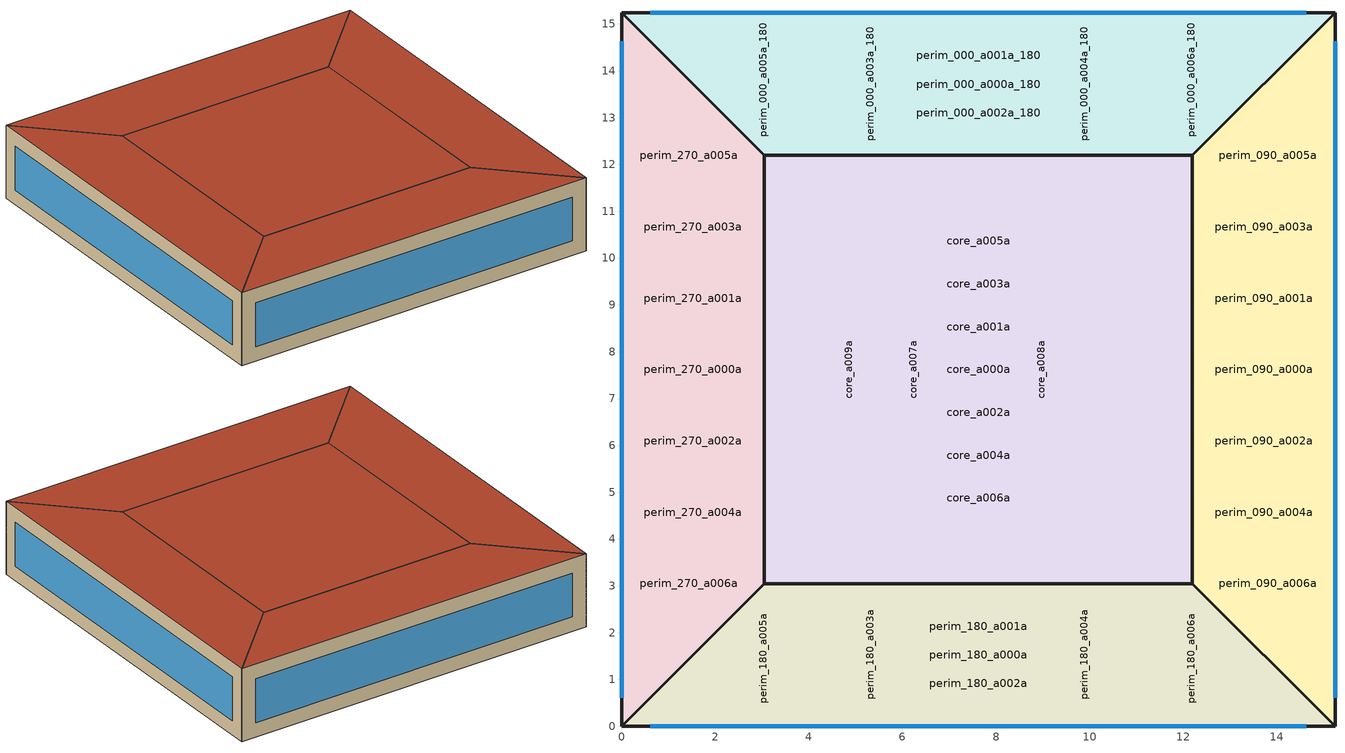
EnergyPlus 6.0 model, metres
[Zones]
perim_270_a000a
 floor ground (Exterior Floor): 0,15.24 3.05,12.19 3.05,3.05 0,0 z0
 wall outside (Exterior Wall): 0,0 3.05,3.05 3.05,12.19 0,15.24 0,0 z0:3.05
 window (Exterior Window): 0,14.63 0,0.61 z0.61:2.44
 roof outside (Exterior Roof): 0,0 3.05,3.05 3.05,12.19 0,15.24 z3.05
core_a000a
 floor ground (Exterior Floor): 12.19,12.19 12.19,3.05 3.05,3.05 3.05,12.19 z0
 wall outside (Exterior Wall): 3.05,3.05 12.19,3.05 12.19,12.19 3.05,12.19 3.05,3.05 z0:3.05
 roof outside (Exterior Roof): 12.19,3.05 12.19,12.19 3.05,12.19 3.05,3.05 z3.05
perim_090_a000a
 floor ground (Exterior Floor): 15.24,15.24 15.24,0 12.19,3.05 12.19,12.19 z0
 wall outside (Exterior Wall): 12.19,12.19 12.19,3.05 15.24,0 15.24,15.24 12.19,12.19 z0:3.05
 window (Exterior Window): 15.24,0.61 15.24,14.63 z0.61:2.44
 roof outside (Exterior Roof): 15.24,0 15.24,15.24 12.19,12.19 12.19,3.05 z3.05
perim_000_a000a_180
 floor ground (Exterior Floor): 15.24,15.24 12.19,12.19 3.05,12.19 0,15.24 z0
 wall outside (Exterior Wall): 3.05,12.19 12.19,12.19 15.24,15.24 0,15.24 3.05,12.19 z0:3.05
 window (Exterior Window): 14.63,15.24 0.61,15.24 z0.61:2.44
 roof outside (Exterior Roof): 12.19,12.19 15.24,15.24 0,15.24 3.05,12.19 z3.05
perim_180_a000a
 floor ground (Exterior Floor): 12.19,3.05 15.24,0 0,0 3.05,3.05 z0
 wall outside (Exterior Wall): 12.19,3.05 3.05,3.05 0,0 15.24,0 12.19,3.05 z0:3.05
 window (Exterior Window): 0.61,0 14.63,0 z0.61:2.44
 roof outside (Exterior Roof): 15.24,0 12.19,3.05 3.05,3.05 0,0 z3.05
perim_270_a001a
 floor ground (Exterior Floor): 0,15.24 3.05,12.19 3.05,3.05 0,0 z0
 wall outside (Exterior Wall): 0,0 3.05,3.05 3.05,12.19 0,15.24 0,0 z0:3.05
 window (Exterior Window): 0,14.63 0,0.61 z0.61:2.44
 roof outside (Exterior Roof): 0,0 3.05,3.05 3.05,12.19 0,15.24 z3.05
core_a001a
 floor ground (Exterior Floor): 12.19,12.19 12.19,3.05 3.05,3.05 3.05,12.19 z0
 wall outside (Exterior Wall): 3.05,3.05 12.19,3.05 12.19,12.19 3.05,12.19 3.05,3.05 z0:3.05
 roof outside (Exterior Roof): 12.19,3.05 12.19,12.19 3.05,12.19 3.05,3.05 z3.05
perim_090_a001a
 floor ground (Exterior Floor): 15.24,15.24 15.24,0 12.19,3.05 12.19,12.19 z0
 wall outside (Exterior Wall): 12.19,12.19 12.19,3.05 15.24,0 15.24,15.24 12.19,12.19 z0:3.05
 window (Exterior Window): 15.24,0.61 15.24,14.63 z0.61:2.44
 roof outside (Exterior Roof): 15.24,0 15.24,15.24 12.19,12.19 12.19,3.05 z3.05
perim_000_a001a_180
 floor ground (Exterior Floor): 15.24,15.24 12.19,12.19 3.05,12.19 0,15.24 z0
 wall outside (Exterior Wall): 3.05,12.19 12.19,12.19 15.24,15.24 0,15.24 3.05,12.19 z0:3.05
 window (Exterior Window): 14.63,15.24 0.61,15.24 z0.61:2.44
 roof outside (Exterior Roof): 12.19,12.19 15.24,15.24 0,15.24 3.05,12.19 z3.05
perim_180_a001a
 floor ground (Exterior Floor): 12.19,3.05 15.24,0 0,0 3.05,3.05 z0
 wall outside (Exterior Wall): 12.19,3.05 3.05,3.05 0,0 15.24,0 12.19,3.05 z0:3.05
 window (Exterior Window): 0.61,0 14.63,0 z0.61:2.44
 roof outside (Exterior Roof): 15.24,0 12.19,3.05 3.05,3.05 0,0 z3.05
perim_270_a002a
 floor ground (Exterior Floor): 0,15.24 3.05,12.19 3.05,3.05 0,0 z0
 wall outside (Exterior Wall): 0,0 3.05,3.05 3.05,12.19 0,15.24 0,0 z0:3.05
 window (Exterior Window): 0,14.63 0,0.61 z0.61:2.44
 roof outside (Exterior Roof): 0,0 3.05,3.05 3.05,12.19 0,15.24 z3.05
core_a002a
 floor ground (Exterior Floor): 12.19,12.19 12.19,3.05 3.05,3.05 3.05,12.19 z0
 wall outside (Exterior Wall): 3.05,3.05 12.19,3.05 12.19,12.19 3.05,12.19 3.05,3.05 z0:3.05
 roof outside (Exterior Roof): 12.19,3.05 12.19,12.19 3.05,12.19 3.05,3.05 z3.05
perim_090_a002a
 floor ground (Exterior Floor): 15.24,15.24 15.24,0 12.19,3.05 12.19,12.19 z0
 wall outside (Exterior Wall): 12.19,12.19 12.19,3.05 15.24,0 15.24,15.24 12.19,12.19 z0:3.05
 window (Exterior Window): 15.24,0.61 15.24,14.63 z0.61:2.44
 roof outside (Exterior Roof): 15.24,0 15.24,15.24 12.19,12.19 12.19,3.05 z3.05
perim_000_a002a_180
 floor ground (Exterior Floor): 15.24,15.24 12.19,12.19 3.05,12.19 0,15.24 z0
 wall outside (Exterior Wall): 3.05,12.19 12.19,12.19 15.24,15.24 0,15.24 3.05,12.19 z0:3.05
 window (Exterior Window): 14.63,15.24 0.61,15.24 z0.61:2.44
 roof outside (Exterior Roof): 12.19,12.19 15.24,15.24 0,15.24 3.05,12.19 z3.05
perim_180_a002a
 floor ground (Exterior Floor): 12.19,3.05 15.24,0 0,0 3.05,3.05 z0
 wall outside (Exterior Wall): 12.19,3.05 3.05,3.05 0,0 15.24,0 12.19,3.05 z0:3.05
 window (Exterior Window): 0.61,0 14.63,0 z0.61:2.44
 roof outside (Exterior Roof): 15.24,0 12.19,3.05 3.05,3.05 0,0 z3.05
perim_270_a003a
 floor ground (Exterior Floor): 0,15.24 3.05,12.19 3.05,3.05 0,0 z0
 wall outside (Exterior Wall): 0,0 3.05,3.05 3.05,12.19 0,15.24 0,0 z0:3.05
 window (Exterior Window): 0,14.63 0,0.61 z0.61:2.44
 roof outside (Exterior Roof): 0,0 3.05,3.05 3.05,12.19 0,15.24 z3.05
core_a003a
 floor ground (Exterior Floor): 12.19,12.19 12.19,3.05 3.05,3.05 3.05,12.19 z0
 wall outside (Exterior Wall): 3.05,3.05 12.19,3.05 12.19,12.19 3.05,12.19 3.05,3.05 z0:3.05
 roof outside (Exterior Roof): 12.19,3.05 12.19,12.19 3.05,12.19 3.05,3.05 z3.05
perim_090_a003a
 floor ground (Exterior Floor): 15.24,15.24 15.24,0 12.19,3.05 12.19,12.19 z0
 wall outside (Exterior Wall): 12.19,12.19 12.19,3.05 15.24,0 15.24,15.24 12.19,12.19 z0:3.05
 window (Exterior Window): 15.24,0.61 15.24,14.63 z0.61:2.44
 roof outside (Exterior Roof): 15.24,0 15.24,15.24 12.19,12.19 12.19,3.05 z3.05
perim_000_a003a_180
 floor ground (Exterior Floor): 15.24,15.24 12.19,12.19 3.05,12.19 0,15.24 z0
 wall outside (Exterior Wall): 3.05,12.19 12.19,12.19 15.24,15.24 0,15.24 3.05,12.19 z0:3.05
 window (Exterior Window): 14.63,15.24 0.61,15.24 z0.61:2.44
 roof outside (Exterior Roof): 12.19,12.19 15.24,15.24 0,15.24 3.05,12.19 z3.05
perim_180_a003a
 floor ground (Exterior Floor): 12.19,3.05 15.24,0 0,0 3.05,3.05 z0
 wall outside (Exterior Wall): 12.19,3.05 3.05,3.05 0,0 15.24,0 12.19,3.05 z0:3.05
 window (Exterior Window): 0.61,0 14.63,0 z0.61:2.44
 roof outside (Exterior Roof): 15.24,0 12.19,3.05 3.05,3.05 0,0 z3.05
perim_270_a004a
 floor ground (Exterior Floor): 0,15.24 3.05,12.19 3.05,3.05 0,0 z0
 wall outside (Exterior Wall): 0,0 3.05,3.05 3.05,12.19 0,15.24 0,0 z0:3.05
 window (Exterior Window): 0,14.63 0,0.61 z0.61:2.44
 roof outside (Exterior Roof): 0,0 3.05,3.05 3.05,12.19 0,15.24 z3.05
core_a004a
 floor ground (Exterior Floor): 12.19,12.19 12.19,3.05 3.05,3.05 3.05,12.19 z0
 wall outside (Exterior Wall): 3.05,3.05 12.19,3.05 12.19,12.19 3.05,12.19 3.05,3.05 z0:3.05
 roof outside (Exterior Roof): 12.19,3.05 12.19,12.19 3.05,12.19 3.05,3.05 z3.05
perim_090_a004a
 floor ground (Exterior Floor): 15.24,15.24 15.24,0 12.19,3.05 12.19,12.19 z0
 wall outside (Exterior Wall): 12.19,12.19 12.19,3.05 15.24,0 15.24,15.24 12.19,12.19 z0:3.05
 window (Exterior Window): 15.24,0.61 15.24,14.63 z0.61:2.44
 roof outside (Exterior Roof): 15.24,0 15.24,15.24 12.19,12.19 12.19,3.05 z3.05
perim_000_a004a_180
 floor ground (Exterior Floor): 15.24,15.24 12.19,12.19 3.05,12.19 0,15.24 z0
 wall outside (Exterior Wall): 3.05,12.19 12.19,12.19 15.24,15.24 0,15.24 3.05,12.19 z0:3.05
 window (Exterior Window): 14.63,15.24 0.61,15.24 z0.61:2.44
 roof outside (Exterior Roof): 12.19,12.19 15.24,15.24 0,15.24 3.05,12.19 z3.05
perim_180_a004a
 floor ground (Exterior Floor): 12.19,3.05 15.24,0 0,0 3.05,3.05 z0
 wall outside (Exterior Wall): 12.19,3.05 3.05,3.05 0,0 15.24,0 12.19,3.05 z0:3.05
 window (Exterior Window): 0.61,0 14.63,0 z0.61:2.44
 roof outside (Exterior Roof): 15.24,0 12.19,3.05 3.05,3.05 0,0 z3.05
perim_270_a005a
 floor ground (Exterior Floor): 0,15.24 3.05,12.19 3.05,3.05 0,0 z0
 wall outside (Exterior Wall): 0,0 3.05,3.05 3.05,12.19 0,15.24 0,0 z0:3.05
 window (Exterior Window): 0,14.63 0,0.61 z0.61:2.44
 roof outside (Exterior Roof): 0,0 3.05,3.05 3.05,12.19 0,15.24 z3.05
core_a005a
 floor ground (Exterior Floor): 12.19,12.19 12.19,3.05 3.05,3.05 3.05,12.19 z0
 wall outside (Exterior Wall): 3.05,3.05 12.19,3.05 12.19,12.19 3.05,12.19 3.05,3.05 z0:3.05
 roof outside (Exterior Roof): 12.19,3.05 12.19,12.19 3.05,12.19 3.05,3.05 z3.05
perim_090_a005a
 floor ground (Exterior Floor): 15.24,15.24 15.24,0 12.19,3.05 12.19,12.19 z0
 wall outside (Exterior Wall): 12.19,12.19 12.19,3.05 15.24,0 15.24,15.24 12.19,12.19 z0:3.05
 window (Exterior Window): 15.24,0.61 15.24,14.63 z0.61:2.44
 roof outside (Exterior Roof): 15.24,0 15.24,15.24 12.19,12.19 12.19,3.05 z3.05
perim_000_a005a_180
 floor ground (Exterior Floor): 15.24,15.24 12.19,12.19 3.05,12.19 0,15.24 z0
 wall outside (Exterior Wall): 3.05,12.19 12.19,12.19 15.24,15.24 0,15.24 3.05,12.19 z0:3.05
 window (Exterior Window): 14.63,15.24 0.61,15.24 z0.61:2.44
 roof outside (Exterior Roof): 12.19,12.19 15.24,15.24 0,15.24 3.05,12.19 z3.05
perim_180_a005a
 floor ground (Exterior Floor): 12.19,3.05 15.24,0 0,0 3.05,3.05 z0
 wall outside (Exterior Wall): 12.19,3.05 3.05,3.05 0,0 15.24,0 12.19,3.05 z0:3.05
 window (Exterior Window): 0.61,0 14.63,0 z0.61:2.44
 roof outside (Exterior Roof): 15.24,0 12.19,3.05 3.05,3.05 0,0 z3.05
perim_270_a006a
 floor ground (Exterior Floor): 0,15.24 3.05,12.19 3.05,3.05 0,0 z0
 wall outside (Exterior Wall): 0,0 3.05,3.05 3.05,12.19 0,15.24 0,0 z0:3.05
 window (Exterior Window): 0,14.63 0,0.61 z0.61:2.44
 roof outside (Exterior Roof): 0,0 3.05,3.05 3.05,12.19 0,15.24 z3.05
core_a006a
 floor ground (Exterior Floor): 12.19,12.19 12.19,3.05 3.05,3.05 3.05,12.19 z0
 wall outside (Exterior Wall): 3.05,3.05 12.19,3.05 12.19,12.19 3.05,12.19 3.05,3.05 z0:3.05
 roof outside (Exterior Roof): 12.19,3.05 12.19,12.19 3.05,12.19 3.05,3.05 z3.05
perim_090_a006a
 floor ground (Exterior Floor): 15.24,15.24 15.24,0 12.19,3.05 12.19,12.19 z0
 wall outside (Exterior Wall): 12.19,12.19 12.19,3.05 15.24,0 15.24,15.24 12.19,12.19 z0:3.05
 window (Exterior Window): 15.24,0.61 15.24,14.63 z0.61:2.44
 roof outside (Exterior Roof): 15.24,0 15.24,15.24 12.19,12.19 12.19,3.05 z3.05
perim_000_a006a_180
 floor ground (Exterior Floor): 15.24,15.24 12.19,12.19 3.05,12.19 0,15.24 z0
 wall outside (Exterior Wall): 3.05,12.19 12.19,12.19 15.24,15.24 0,15.24 3.05,12.19 z0:3.05
 window (Exterior Window): 14.63,15.24 0.61,15.24 z0.61:2.44
 roof outside (Exterior Roof): 12.19,12.19 15.24,15.24 0,15.24 3.05,12.19 z3.05
perim_180_a006a
 floor ground (Exterior Floor): 12.19,3.05 15.24,0 0,0 3.05,3.05 z0
 wall outside (Exterior Wall): 12.19,3.05 3.05,3.05 0,0 15.24,0 12.19,3.05 z0:3.05
 window (Exterior Window): 0.61,0 14.63,0 z0.61:2.44
 roof outside (Exterior Roof): 15.24,0 12.19,3.05 3.05,3.05 0,0 z3.05
perim_270_a007a
 floor ground (Exterior Floor): 0,15.24 3.05,12.19 3.05,3.05 0,0 z0
 wall outside (Exterior Wall): 0,0 3.05,3.05 3.05,12.19 0,15.24 0,0 z0:3.05
 window (Exterior Window): 0,14.63 0,0.61 z0.61:2.44
 roof outside (Exterior Roof): 0,0 3.05,3.05 3.05,12.19 0,15.24 z3.05
core_a007a
 floor ground (Exterior Floor): 12.19,12.19 12.19,3.05 3.05,3.05 3.05,12.19 z0
 wall outside (Exterior Wall): 3.05,3.05 12.19,3.05 12.19,12.19 3.05,12.19 3.05,3.05 z0:3.05
 roof outside (Exterior Roof): 12.19,3.05 12.19,12.19 3.05,12.19 3.05,3.05 z3.05
perim_090_a007a
 floor ground (Exterior Floor): 15.24,15.24 15.24,0 12.19,3.05 12.19,12.19 z0
 wall outside (Exterior Wall): 12.19,12.19 12.19,3.05 15.24,0 15.24,15.24 12.19,12.19 z0:3.05
 window (Exterior Window): 15.24,0.61 15.24,14.63 z0.61:2.44
 roof outside (Exterior Roof): 15.24,0 15.24,15.24 12.19,12.19 12.19,3.05 z3.05
perim_000_a007a_180
 floor ground (Exterior Floor): 15.24,15.24 12.19,12.19 3.05,12.19 0,15.24 z0
 wall outside (Exterior Wall): 3.05,12.19 12.19,12.19 15.24,15.24 0,15.24 3.05,12.19 z0:3.05
 window (Exterior Window): 14.63,15.24 0.61,15.24 z0.61:2.44
 roof outside (Exterior Roof): 12.19,12.19 15.24,15.24 0,15.24 3.05,12.19 z3.05
perim_180_a007a
 floor ground (Exterior Floor): 12.19,3.05 15.24,0 0,0 3.05,3.05 z0
 wall outside (Exterior Wall): 12.19,3.05 3.05,3.05 0,0 15.24,0 12.19,3.05 z0:3.05
 window (Exterior Window): 0.61,0 14.63,0 z0.61:2.44
 roof outside (Exterior Roof): 15.24,0 12.19,3.05 3.05,3.05 0,0 z3.05
perim_270_a008a
 floor ground (Exterior Floor): 0,15.24 3.05,12.19 3.05,3.05 0,0 z0
 wall outside (Exterior Wall): 0,0 3.05,3.05 3.05,12.19 0,15.24 0,0 z0:3.05
 window (Exterior Window): 0,14.63 0,0.61 z0.61:2.44
 roof outside (Exterior Roof): 0,0 3.05,3.05 3.05,12.19 0,15.24 z3.05
core_a008a
 floor ground (Exterior Floor): 12.19,12.19 12.19,3.05 3.05,3.05 3.05,12.19 z0
 wall outside (Exterior Wall): 3.05,3.05 12.19,3.05 12.19,12.19 3.05,12.19 3.05,3.05 z0:3.05
 roof outside (Exterior Roof): 12.19,3.05 12.19,12.19 3.05,12.19 3.05,3.05 z3.05
perim_090_a008a
 floor ground (Exterior Floor): 15.24,15.24 15.24,0 12.19,3.05 12.19,12.19 z0
 wall outside (Exterior Wall): 12.19,12.19 12.19,3.05 15.24,0 15.24,15.24 12.19,12.19 z0:3.05
 window (Exterior Window): 15.24,0.61 15.24,14.63 z0.61:2.44
 roof outside (Exterior Roof): 15.24,0 15.24,15.24 12.19,12.19 12.19,3.05 z3.05
perim_000_a008a_180
 floor ground (Exterior Floor): 15.24,15.24 12.19,12.19 3.05,12.19 0,15.24 z0
 wall outside (Exterior Wall): 3.05,12.19 12.19,12.19 15.24,15.24 0,15.24 3.05,12.19 z0:3.05
 window (Exterior Window): 14.63,15.24 0.61,15.24 z0.61:2.44
 roof outside (Exterior Roof): 12.19,12.19 15.24,15.24 0,15.24 3.05,12.19 z3.05
perim_180_a008a
 floor ground (Exterior Floor): 12.19,3.05 15.24,0 0,0 3.05,3.05 z0
 wall outside (Exterior Wall): 12.19,3.05 3.05,3.05 0,0 15.24,0 12.19,3.05 z0:3.05
 window (Exterior Window): 0.61,0 14.63,0 z0.61:2.44
 roof outside (Exterior Roof): 15.24,0 12.19,3.05 3.05,3.05 0,0 z3.05
perim_270_a009a
 floor ground (Exterior Floor): 0,15.24 3.05,12.19 3.05,3.05 0,0 z0
 wall outside (Exterior Wall): 0,0 3.05,3.05 3.05,12.19 0,15.24 0,0 z0:3.05
 window (Exterior Window): 0,14.63 0,0.61 z0.61:2.44
 roof outside (Exterior Roof): 0,0 3.05,3.05 3.05,12.19 0,15.24 z3.05
core_a009a
 floor ground (Exterior Floor): 12.19,12.19 12.19,3.05 3.05,3.05 3.05,12.19 z0
 wall outside (Exterior Wall): 3.05,3.05 12.19,3.05 12.19,12.19 3.05,12.19 3.05,3.05 z0:3.05
 roof outside (Exterior Roof): 12.19,3.05 12.19,12.19 3.05,12.19 3.05,3.05 z3.05
perim_090_a009a
 floor ground (Exterior Floor): 15.24,15.24 15.24,0 12.19,3.05 12.19,12.19 z0
 wall outside (Exterior Wall): 12.19,12.19 12.19,3.05 15.24,0 15.24,15.24 12.19,12.19 z0:3.05
 window (Exterior Window): 15.24,0.61 15.24,14.63 z0.61:2.44
 roof outside (Exterior Roof): 15.24,0 15.24,15.24 12.19,12.19 12.19,3.05 z3.05
perim_000_a009a_180
 floor ground (Exterior Floor): 15.24,15.24 12.19,12.19 3.05,12.19 0,15.24 z0
 wall outside (Exterior Wall): 3.05,12.19 12.19,12.19 15.24,15.24 0,15.24 3.05,12.19 z0:3.05
 window (Exterior Window): 14.63,15.24 0.61,15.24 z0.61:2.44
 roof outside (Exterior Roof): 12.19,12.19 15.24,15.24 0,15.24 3.05,12.19 z3.05
perim_180_a009a
 floor ground (Exterior Floor): 12.19,3.05 15.24,0 0,0 3.05,3.05 z0
 wall outside (Exterior Wall): 12.19,3.05 3.05,3.05 0,0 15.24,0 12.19,3.05 z0:3.05
 window (Exterior Window): 0.61,0 14.63,0 z0.61:2.44
 roof outside (Exterior Roof): 15.24,0 12.19,3.05 3.05,3.05 0,0 z3.05
[Building]
increase zone count test: North Axis {deg}=-0; Terrain=CITY; Loads Convergence Tolerance Value=0.04; Temperature Convergence Tolerance Value {deltaC}=0.4; Solar Distribution=FULLINTERIORANDEXTERIOR; Maximum Number of Warmup Days=25
[Site:Location]
Site:Location {fe7555c4-f0c3-4fda-930d-e99a9caff5f8}: 0, 0, 0, 0
[Material]
Name | Roughness | Thickness {m} | Conductivity {W/m-K} | Density {kg/m3} | Specific Heat {J/kg-K}
G01a 19mm gypsum board | MediumSmooth | 0.019 | 0.16 | 800 | 1090
F16 Acoustic tile | MediumSmooth | 0.0191 | 0.06 | 368 | 590
M01 100mm brick | MediumRough | 0.1016 | 0.89 | 1920 | 790
I02 50mm insulation board | MediumRough | 0.0508 | 0.03 | 43 | 1210
M15 200mm heavyweight concrete | MediumRough | 0.2032 | 1.95 | 2240 | 900
M11 100mm lightweight concrete | MediumRough | 0.1016 | 0.53 | 1280 | 840
[Material:AirGap]
Name | Thermal Resistance {m2-K/W}
F05 Ceiling air space resistance | 0.18
F04 Wall air space resistance | 0.15
[WindowMaterial:Glazing]
Clear 3mm: Optical Data Type=SpectralAverage; Thickness {m}=0.003; Solar Transmittance at Normal Incidence=0.837; Front Side Solar Reflectance at Normal Incidence=0.075; Back Side Solar Reflectance at Normal Incidence=0.075; Visible Transmittance at Normal Incidence=0.898; Front Side Visible Reflectance at Normal Incidence=0.081; Back Side Visible Reflectance at Normal Incidence=0.081; Infrared Transmittance at Normal Incidence=0; Front Side Infrared Hemispherical Emissivity=0.84; Back Side Infrared Hemispherical Emissivity=0.84; Conductivity {W/m-K}=0.9
[WindowMaterial:Gas]
Air 13mm: Gas Type=Air; Thickness {m}=0.0127
[Construction]
Exterior Roof: M11 100mm lightweight concrete, F05 Ceiling air space resistance, F16 Acoustic tile
Exterior Wall: M01 100mm brick, M15 200mm heavyweight concrete, I02 50mm insulation board, F04 Wall air space resistance, G01a 19mm gypsum board
Exterior Window: Clear 3mm, Air 13mm, Clear 3mm
Exterior Floor: I02 50mm insulation board, M15 200mm heavyweight concrete
[Zone]
perim_270_a000a; perim_180_a000a; perim_270_a001a; perim_180_a001a; perim_270_a002a; perim_180_a002a; perim_270_a003a; perim_180_a003a; perim_270_a004a; perim_180_a004a; perim_270_a005a; perim_180_a005a; perim_270_a006a; perim_180_a006a; perim_270_a007a; perim_180_a007a; perim_270_a008a; perim_180_a008a; perim_270_a009a; perim_180_a009a: -0, 0, 0, 0, , 1
core_a000a; core_a001a; core_a002a; core_a003a; core_a004a; core_a005a; core_a006a; core_a007a; core_a008a; core_a009a: -0, 3.048, 3.048, 0, , 1
perim_000_a000a_180; perim_000_a001a_180; perim_000_a002a_180; perim_000_a003a_180; perim_000_a004a_180; perim_000_a005a_180; perim_000_a006a_180; perim_000_a007a_180; perim_000_a008a_180; perim_000_a009a_180: -0, 3.048, 12.192, 0, , 1
perim_090_a000a; perim_090_a001a; perim_090_a002a; perim_090_a003a; perim_090_a004a; perim_090_a005a; perim_090_a006a; perim_090_a007a; perim_090_a008a; perim_090_a009a: -0, 12.192, 3.048, 0, , 1
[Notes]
Daylight Saving Period in US
